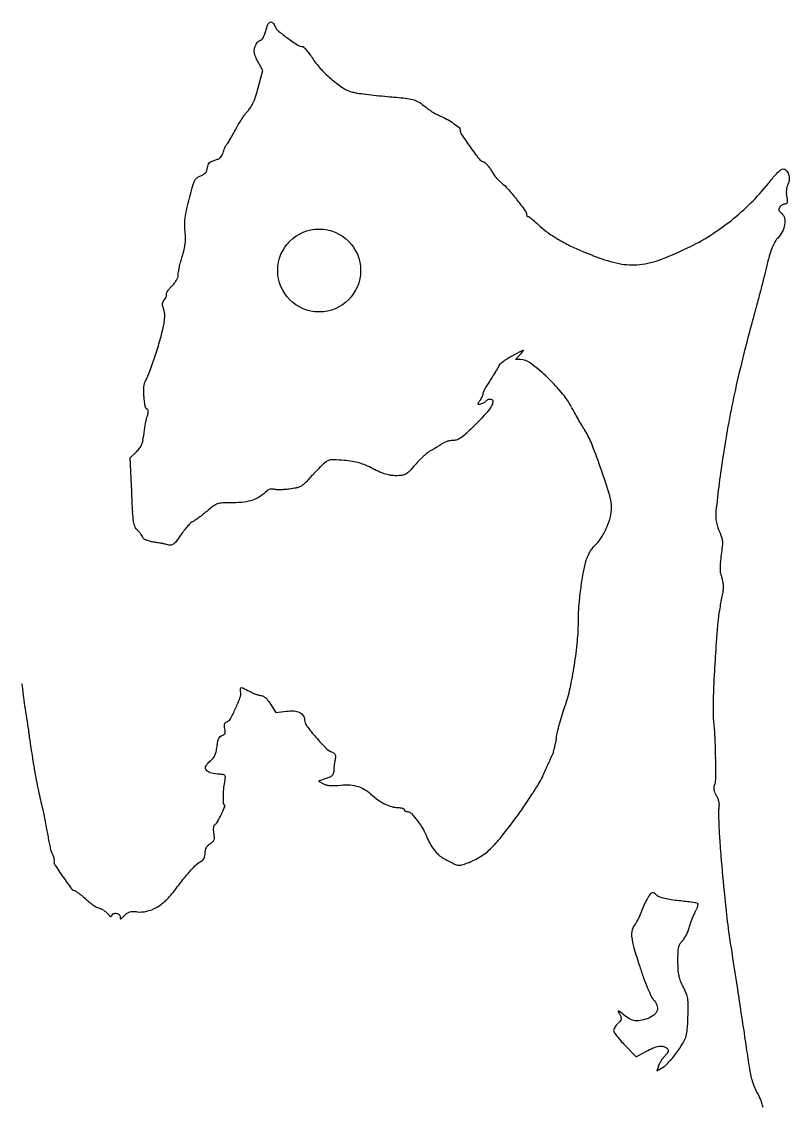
# Model space of a CAD drawing. Header units: centimetres. Extents: x 0 to 19.8, y 0 to 29.4.
# Drawn here: x 9.33 to 16.73, y 7.93 to 18.4 of the extents above; entities that cross this region are included whole.
import ezdxf

# ---------------------------------------------------------------- set-up
doc = ezdxf.new("R2010")
doc.units = ezdxf.units.CM
doc.header["$MEASUREMENT"] = 0
doc.layers.add('all v2_Sketch10', color=7, linetype='Continuous')
doc.layers.add('all v2_深浦町in青森県', color=7, linetype='Continuous')

msp = doc.modelspace()

# ---------------------------------------------------------------- linework, layer by layer
at = {"layer": 'all v2_Sketch10'}
msp.add_circle((12.2, 16), 0.4, dxfattribs=at)
at = {"layer": 'all v2_深浦町in青森県'}
for p, q in [((11.657, 17.93), (11.61, 18.015)), ((11.612, 17.762), (11.657, 17.93)), ((14.093, 15.14), (14.142, 15.193)), ((14.138, 15.14), (14.093, 15.14)), ((10.377, 14.194), (10.437, 14.251)), ((10.392, 13.865), (10.377, 14.194)), ((11.731, 11.818), (11.783, 11.735)), ((11.783, 11.735), (11.884, 11.749)), ((12.267, 11.099), (12.194, 11.075)), ((12.194, 11.075), (12.242, 11.049)), ((15.149, 8.527), (15.257, 8.415)), ((15.257, 8.415), (15.351, 8.467)), ((15.471, 8.324), (15.457, 8.279)), ((15.457, 8.279), (15.518, 8.316))]:
    msp.add_line(p, q, dxfattribs=at)
at = {"layer": 'all v2_深浦町in青森県', "extrusion": (0, 0, -1)}
for centre, radius, start, end in [((-12.206, 18.17), 0.54, 14.9738, 21.9311), ((-11.746, 18.356), 0.0437, 21.9311, 65.746), ((-11.736, 18.377), 0.0201, 65.746, 140.0883), ((-11.619, 18.28), 0.172, 140.0883, 155.5046), ((-11.632, 18.2), 0.02, 52.2671, 90), ((-11.664, 18.112), 0.0907, 349.6461, 8.4349), ((-11.763, 18.098), 0.191, 8.4348, 19.2187), ((-11.733, 18.108), 0.158, 19.2186, 28.2339), ((-11.699, 18.127), 0.12, 28.2338, 39.3675), ((-11.672, 18.149), 0.085, 39.3674, 52.2671), ((-12.04, 18.146), 0.0144, 90, 137.8635), ((-11.285, 17.463), 1.032, 137.8635, 140.1216), ((-11.438, 17.59), 0.833, 140.1215, 143.5304), ((-11.711, 18.121), 0.138, 335.2293, 349.646), ((-12.248, 18.369), 0.73, 331.038, 335.2293), ((-10.968, 17.243), 1.418, 143.5304, 145.8201), ((-11.948, 7.236), 10.482, 94.9905, 95.9272), ((-12.978, 17.161), 0.504, 95.9271, 104.4314), ((-13.056, 17.462), 0.193, 104.4313, 120.8544), ((-12.915, 17.226), 0.468, 120.8543, 129.3321), ((-12.348, 16.875), 1.069, 33.8008, 36.681), ((-11.696, 17.36), 0.256, 36.6811, 45), ((-13.124, 16.903), 0.635, 112.6765, 119.1354), ((-12.294, 16.9), 1.011, 27.7246, 30.9566), ((-12.455, 16.803), 1.198, 30.9565, 33.8008), ((-13.065, 16.797), 0.757, 119.1355, 124.8006), ((-13.004, 16.709), 0.863, 124.8007, 129.1514), ((-13.531, 17.356), 0.0288, 129.1515, 180), ((-11.566, 17.056), 0.304, 19.7026, 24.6359), ((-11.543, 17.066), 0.279, 24.6359, 29.6735), ((-11.385, 17.156), 0.0977, 29.6735, 40.7047), ((-11.484, 17.085), 0.217, 13.3581, 19.7025), ((-11.261, 16.975), 0.138, 6.6542, 18.8661), ((-11.179, 17.004), 0.0515, 18.866, 44.3916), ((-11.186, 16.996), 0.0617, 44.3915, 67.1594), ((-11.253, 16.836), 0.235, 67.1595, 75.5685), ((-13.761, 16.998), 0.0551, 107.6088, 129.77), ((-13.637, 16.849), 0.25, 129.7702, 136.9873), ((-13.6, 16.814), 0.3, 136.9873, 143.8715), ((-13.596, 16.811), 0.306, 143.8716, 150.6626), ((-17.043, 16.512), 0.603, 46.0316, 50.0028), ((-16.672, 16.955), 0.0249, 50.0027, 90.0001), ((-16.672, 16.937), 0.0426, 90, 138.0012), ((-16.622, 16.892), 0.11, 138.0013, 161.6899), ((-11.09, 16.812), 0.106, 23.7094, 39.8078), ((-11.081, 16.82), 0.0943, 39.8077, 57.0983), ((-11.111, 16.773), 0.15, 57.0984, 69.3206), ((-17.321, 16.264), 0.976, 38.034, 41.3965), ((-17.066, 16.489), 0.636, 41.3965, 46.0316), ((-16.629, 16.881), 0.104, 182.1963, 208.155), ((-16.59, 16.882), 0.143, 161.69, 182.1963), ((-27.962, 12.401), 17.547, 13.9231, 14.5877), ((-11.201, 16.763), 0.227, 14.5877, 23.7094), ((-13.755, 16.565), 0.345, 126.4767, 139.1339), ((-11.701, 14.788), 3.062, 139.1339, 141.6755), ((-9.9, 13.364), 5.357, 141.6755, 143.1691), ((-16.695, 16.659), 0.0186, 191.8526, 232.6174), ((-16.188, 16.614), 0.53, 169.3748, 173.2895), ((-16.65, 16.668), 0.064, 173.2895, 191.8525), ((-12.146, 16.322), 1.252, 9.3462, 13.9231), ((-14.14, 16.54), 0.0601, 143.1691, 180), ((-16.602, 16.485), 0.0871, 132.1447, 167.2941), ((-16.693, 16.661), 0.0208, 232.6173, 270), ((-11.387, 16.447), 0.483, 0.8116, 9.3463), ((-11.576, 16.444), 0.672, 354.1496, 0.8116), ((-14.216, 16.504), 0.016, 90, 127.7059), ((-13.243, 15.246), 1.606, 127.7059, 129.1167), ((-13.55, 15.623), 1.12, 129.1166, 131.5438), ((-13.045, 15.054), 1.88, 131.5438, 133.1898), ((-16.466, 16.48), 0.226, 189.5799, 208.0341), ((-16.531, 16.469), 0.16, 167.2942, 189.5799), ((-16.394, 16.518), 0.307, 208.0341, 222.6848), ((-12.135, 15.742), 1.315, 15.0533, 17.4056), ((-13.292, 12.43), 4.023, 111.2452, 111.5617), ((-7.616, -1.933), 19.468, 111.5617, 111.66), ((-6.771, -4.061), 21.758, 111.66, 111.7583), ((-7.739, -1.637), 19.147, 111.7583, 111.8665), ((-11.944, 15.787), 1.119, 10.2578, 12.6306), ((-12.086, 15.755), 1.265, 12.6307, 15.0533), ((-11, 15.958), 0.16, 0.2884, 10.2578), ((-8.62, 17.898), 8.11, 193.3902, 194.1714), ((-10.933, 15.674), 0.232, 33.7481, 40.9854), ((-11.027, 15.592), 0.357, 40.9854, 46.227), ((2.759, 20.771), 19.847, 194.1714, 194.5718), ((-10.774, 15.659), 0.0893, 26.5536, 40.9646), ((-10.741, 15.776), 0.0147, 339.8032, 26.2844), ((-10.888, 15.703), 0.179, 26.2843, 33.748), ((3.46, 20.954), 20.571, 194.5717, 194.9696), ((-10.739, 15.677), 0.05, 4.3255, 26.5537), ((-10.758, 15.675), 0.0694, 346.1632, 4.3254), ((-10.935, 15.719), 0.251, 339.1833, 346.1632), ((-4.903, 18.718), 11.914, 194.9696, 195.5684), ((-12.534, 15.846), 1.596, 212.7629, 214.5232), ((-12.745, 15.71), 1.345, 210.7615, 212.7629), ((-12.838, 15.654), 1.236, 208.9146, 210.7615), ((-13.824, 15.11), 0.111, 198.0688, 208.9146), ((-11.297, 14.833), 0.788, 356.4368, 3.2655), ((-10.655, 14.869), 0.145, 3.2656, 27.2372), ((-11.402, 14.839), 0.892, 350.5424, 356.4368), ((-13.579, 14.867), 0.21, 209.1373, 215.0084), ((-13.569, 14.872), 0.22, 203.4825, 209.1374), ((-13.598, 14.859), 0.189, 197.6451, 203.4825), ((-13.737, 14.815), 0.0425, 180, 197.6451), ((-10.572, 14.701), 0.051, 303.1856, 350.5424), ((-13.832, 14.73), 0.0237, 31.7175, 54.0867), ((-13.498, 14.91), 0.424, 209.5983, 221.5122), ((-13.85, 14.705), 0.0545, 54.0866, 66.1018), ((-13.853, 14.698), 0.0626, 66.102, 77.416), ((-13.851, 14.706), 0.0543, 77.4161, 90), ((-13.851, 14.737), 0.0226, 90, 170.6713), ((-13.813, 14.731), 0.0611, 170.6714, 209.5983), ((-17.392, 16.175), 3.137, 330.4827, 331.5337), ((-11.738, 14.298), 1.233, 10.7775, 12.8383), ((-10.731, 14.527), 0.2, 12.8383, 20.7354), ((-11.789, 16.423), 2.706, 221.5122, 224.5386), ((-20.625, 18.006), 6.852, 329.8966, 330.4826), ((-20.71, 18.055), 6.951, 329.3122, 329.8966), ((-11.877, 14.271), 1.375, 6.5879, 8.6929), ((-11.895, 14.268), 1.393, 8.6929, 10.7775), ((-10.336, 17.853), 4.744, 224.5386, 226.0769), ((-17.868, 16.369), 3.646, 328.365, 329.3122), ((-13.49, 14.475), 0.115, 248.9782, 270), ((-13.467, 14.537), 0.181, 234.0298, 248.9783), ((-13.275, 14.801), 0.508, 226.0769, 234.0298), ((-13.012, 14.773), 0.576, 240.2038, 243.0856), ((-12.764, 15.207), 1.075, 238.3991, 240.2039), ((-12.773, 15.191), 1.057, 236.5881, 238.3991), ((-13.091, 14.709), 0.48, 233.3195, 236.5881), ((-13.221, 15.048), 1.084, 293.7696, 297.6008), ((-12.985, 14.51), 0.496, 286.9001, 293.7696), ((-12.949, 14.392), 0.372, 278.8461, 286.9), ((-12.987, 14.118), 0.0953, 240.1088, 262.9317), ((-12.961, 14.164), 0.148, 223.2441, 240.1088), ((-11.779, 15.275), 1.77, 220.5081, 223.2442), ((-11.957, 14.043), 0.142, 227.7536, 244.02), ((-11.765, 14.254), 0.427, 220.5955, 227.7536), ((-12.942, 14.349), 0.329, 270, 278.8461), ((-12.942, 14.483), 0.463, 262.9317, 270), ((-27.561, 14.606), 17.185, 356.8687, 357.5281), ((-11.379, 14.202), 0.456, 225.7277, 236.5966), ((-11.787, 13.969), 0.0832, 272.3812, 287.6088), ((-11.813, 14.58), 0.695, 269.1895, 272.3811), ((-11.812, 14.673), 0.788, 265.8945, 269.1895), ((-11.805, 14.771), 0.887, 262.8783, 265.8946), ((-11.814, 14.697), 0.812, 258.3276, 262.8783), ((-11.943, 14.072), 0.173, 244.02, 258.3276), ((-11.37, 14.659), 0.899, 263.247, 270), ((-11.43, 14.154), 0.39, 250.6521, 263.247), ((-11.452, 14.091), 0.324, 236.5965, 250.6521), ((-11.276, 13.715), 0.876, 351.1227, 356.8687), ((-10.266, 14.655), 1.296, 231.6271, 233.8641), ((-10.052, 14.926), 1.64, 229.7528, 231.627), ((-10.629, 13.614), 0.221, 337.33, 351.1228), ((-10.532, 13.574), 0.116, 315, 337.3301), ((-10.948, 13.655), 0.0849, 235.8506, 249.8212), ((-10.307, 14.599), 1.226, 233.864, 235.8506), ((-10.522, 13.427), 0.0203, 298.711, 341.565), ((-10.618, 13.602), 0.22, 291.2462, 298.711), ((-9.616, 14.314), 1.52, 214.5921, 217.2667), ((-15.88, 13.371), 0.209, 152.6556, 163.9456), ((-15.916, 13.381), 0.172, 163.9455, 177.0086), ((-10.641, 13.661), 0.283, 284.0279, 291.2462), ((-10.674, 13.792), 0.418, 278.6368, 284.028), ((-10.762, 13.391), 0.0416, 253.9129, 287.2246), ((-10.756, 13.412), 0.0636, 229.6516, 253.9129), ((-10.675, 13.508), 0.19, 217.2667, 229.6516), ((-15.159, 13.08), 0.403, 30.3585, 37.4513), ((-15.093, 13.131), 0.319, 37.4513, 45.8949), ((-13.992, 13.548), 2.105, 185.6657, 187.8897), ((-15.754, 13.373), 0.335, 177.0085, 185.6657), ((-15.15, 13.082), 0.394, 16.1139, 23.4013), ((-15.173, 13.072), 0.419, 23.4013, 30.3586), ((-15.795, 12.896), 1.065, 9.8684, 16.1139), ((-18.132, 12.489), 3.437, 7.2592, 9.8684), ((-15.773, 12.934), 0.325, 161.7356, 169.3845), ((-15.86, 12.95), 0.236, 169.3846, 179.0986), ((-18.21, 12.479), 3.516, 4.6333, 7.2592), ((-15.347, 13.01), 0.753, 187.612, 191.8463), ((-15.801, 12.949), 0.296, 179.0987, 187.6119), ((-16.346, 12.63), 1.646, 0, 4.6333), ((-11.449, 11.969), 0.00743, 359.527, 86.7052), ((-11.799, 11.972), 0.358, 354.0867, 359.527), ((-11.45, 11.945), 0.0312, 86.7051, 116.2897), ((-8.87, 6.723), 5.856, 116.2896, 117.0139), ((-11.644, 11.869), 0.0305, 90, 124.4251), ((-11.553, 11.736), 0.192, 124.4251, 133.261), ((-11.509, 11.69), 0.256, 133.2611, 141.3536), ((-11.434, 11.63), 0.351, 141.3536, 147.7369), ((270.594, -30.378), 283.113, 171.43214, 171.45643), ((-11.931, 11.395), 0.357, 82.4435, 93.9784), ((-11.945, 11.596), 0.156, 93.9784, 115.4113), ((-11.973, 11.654), 0.0906, 115.4112, 144.9413), ((-16.709, 11.044), 2.267, 17.1607, 19.3676), ((436.181, -55.254), 450.559, 171.45644, 171.47362), ((-11.339, 11.61), 0.0532, 355.4106, 15.8473), ((-11.317, 11.617), 0.0307, 15.8473, 44.4746), ((-11.322, 11.612), 0.0377, 44.4746, 69.0065), ((-11.988, 11.665), 0.072, 144.9413, 180), ((-16.731, 11.026), 2.293, 13.1389, 15.155), ((-17.004, 10.953), 2.575, 15.1549, 17.1607), ((-14.486, 11.437), 1.53, 172.294, 177.5727), ((417.276, -52.42), 431.442, 171.47362, 171.4908), ((-11.48, 11.622), 0.194, 347.6124, 355.4106), ((-14.973, 11.437), 0.488, 6.7855, 13.1389), ((148.202, -12.163), 159.373, 171.49081, 171.52702), ((-11.86, 11.336), 0.649, 6.4309, 10.69), ((-11.351, 11.432), 0.131, 10.69, 24.6444), ((-11.285, 11.462), 0.0588, 24.6443, 47.2339), ((-11.275, 11.473), 0.0439, 47.2339, 75.345), ((-9.501, 11.226), 6.52, 177.5727, 179.3718), ((-12.305, 11.292), 0.065, 109.9591, 128.0849), ((-12.328, 11.321), 0.0284, 128.0849, 161.744), ((-12.054, 11.337), 0.305, 185.1716, 191.31), ((-12.308, 11.314), 0.0498, 161.744, 185.1717), ((-11.141, 11.204), 0.0372, 329.6932, 30.5647), ((-11.246, 11.142), 0.158, 30.5647, 51.4127), ((-3.971, 11.166), 12.05, 179.3717, 180.3542), ((-11.163, 11.216), 0.0618, 286.129, 329.6933), ((-11.245, 11.499), 0.357, 274.2169, 286.129), ((-12.157, 11.432), 0.35, 245.4183, 251.7356), ((-12.27, 11.184), 0.0784, 226.2295, 245.4182), ((-12.293, 11.161), 0.0461, 199.5217, 226.2294), ((-12.27, 11.169), 0.0701, 180, 199.5216), ((-12.331, 10.907), 1.055, 1.7249, 5.8626), ((-12.039, 10.937), 0.761, 5.8625, 11.1466), ((-12.461, 10.376), 0.662, 83.2686, 91.5719), ((-12.469, 10.682), 0.357, 91.5719, 104.7729), ((-12.483, 10.733), 0.304, 104.7729, 119.2266), ((-12.453, 10.681), 0.364, 119.2266, 131.8662), ((-15.866, 11.092), 0.155, 180.3542, 202.3864), ((-12.76, 10.894), 1.484, 359.0509, 1.7249), ((-15.85, 10.83), 0.209, 149.4291, 158.7569), ((-15.878, 10.841), 0.178, 158.757, 169.2632), ((-7.107, 10.249), 2.488, 166.982, 168.3019), ((-11.306, 10.87), 0.0301, 315, 359.051), ((-12.959, 10.632), 0.188, 90, 97.1253), ((-12.969, 10.714), 0.105, 97.1254, 108.1545), ((-12.983, 10.756), 0.0616, 108.1545, 122.2519), ((-13.011, 10.8), 0.00909, 122.2518, 180), ((-15.879, 10.841), 0.177, 169.2632, 179.7895), ((-15.851, 10.841), 0.205, 179.7896, 189.2175), ((-3.774, 9.559), 5.893, 168.3019, 168.995), ((-3.598, 9.525), 6.071, 168.9949, 169.6843), ((-13.054, 10.733), 0.0464, 90.8441, 138.4555), ((-12.274, 10.041), 1.089, 138.4554, 143.2843), ((-12.402, 10.137), 0.93, 143.2843, 149.4536), ((-6.203, 9.999), 3.424, 169.6842, 170.7428), ((-11.352, 10.609), 0.17, 357.3145, 5.9957), ((-11.306, 10.614), 0.123, 5.9957, 15.619), ((-11.43, 10.613), 0.248, 350.7825, 357.3145), ((-11.203, 10.643), 0.0168, 15.6188, 57.3101), ((-12.777, 10.358), 0.494, 149.4536, 159.3516), ((-11.219, 10.363), 0.129, 44.3252, 56.7661), ((-9.501, 10.302), 0.143, 151.5252, 159.1095), ((-11.234, 10.38), 0.134, 0, 12.1043), ((-11.193, 10.389), 0.092, 12.1043, 28.1657), ((-11.192, 10.39), 0.091, 28.1658, 44.3253), ((-9.483, 10.295), 0.162, 159.1096, 166.0245), ((-9.505, 10.3), 0.14, 166.0245, 173.2403), ((-9.604, 10.312), 0.0401, 173.2403, 191.5232), ((-11.589, 9.651), 0.843, 42.0697, 47.1352), ((-11.152, 10.122), 0.201, 47.1352, 61.845), ((-12.129, 9.164), 1.57, 38.3428, 42.0697), ((-15.444, 6.542), 5.797, 36.9327, 38.3428), ((-9.84, 10.001), 0.0189, 90, 125.0189), ((-9.369, 9.329), 0.839, 125.0189, 127.3075), ((-9.431, 9.411), 0.737, 127.3075, 130.47), ((-9.156, 9.087), 1.162, 130.47, 132.7184), ((-15.506, 10.019), 0.0675, 288.1772, 312.1447), ((-15.664, 10.498), 0.572, 283.2026, 288.1772), ((-10.052, 9.749), 0.104, 104.0893, 116.5116), ((-15.714, 10.714), 0.793, 278.6259, 283.2026), ((-15.832, 11.49), 1.578, 275.8905, 278.6259), ((-9.998, 9.642), 0.224, 116.5117, 123.4859), ((-9.993, 9.633), 0.234, 123.4858, 130.3652), ((-10.05, 9.7), 0.146, 130.3652, 140.1444), ((-10.222, 9.774), 0.0227, 1.5246, 62.3306), ((-10.235, 9.75), 0.0499, 62.3306, 96.2057), ((-10.234, 9.742), 0.0585, 96.2058, 126.8362), ((-10.252, 9.766), 0.0279, 126.8362, 180), ((-10.465, 9.646), 0.195, 42.9732, 53.1255), ((-10.394, 9.741), 0.0754, 53.1256, 73.7601), ((-10.399, 9.722), 0.0951, 73.76, 91.559), ((-10.391, 9.414), 0.404, 91.559, 97.6394), ((-14.581, 10.088), 0.774, 206.0917, 208.6206), ((-14.489, 10.134), 0.878, 203.5228, 206.0918), ((-14.467, 10.143), 0.901, 201.0037, 203.5228), ((-17.111, 9.239), 1.408, 19.1908, 21.1267), ((-17.03, 9.27), 1.321, 21.1267, 23.0846), ((-16.244, 9.605), 0.466, 23.0846, 27.3444), ((-15.159, 9.773), 0.116, 208.6206, 218.9051), ((-16.656, 9.397), 0.926, 16.5397, 19.1908), ((-15.768, 9.455), 0.102, 29.0232, 47.8553), ((-17.924, 9.34), 2.264, 0, 2.1236), ((-15.945, 9.413), 0.284, 2.1236, 11.9278), ((-15.781, 9.448), 0.116, 11.9278, 29.0231), ((-17.236, 9.34), 1.576, 356.9296, 0), ((-16.058, 9.277), 0.396, 348.363, 356.9296), ((-15.962, 9.257), 0.298, 338.143, 348.3631), ((-16.232, 9.365), 0.589, 332.0002, 338.1431), ((27.59, 2.176), 44.362, 171.1386, 171.2924), ((-15.291, 8.847), 0.179, 137.0765, 158.2097), ((-15.385, 8.885), 0.077, 158.2097, 197.8134), ((-14.921, 8.728), 0.201, 151.845, 160.2694), ((-15.077, 8.784), 0.0349, 160.2695, 191.0041), ((-15.425, 9.181), 0.461, 299.1136, 307.3341), ((-15.283, 9.014), 0.244, 234.0491, 251.1002), ((-15.374, 8.888), 0.0887, 197.8135, 234.0492), ((69.563, -4.252), 86.823, 171.29232, 171.38537), ((-14.907, 8.925), 0.257, 219.9384, 227.0268), ((-15.074, 8.785), 0.0382, 191.004, 219.9384), ((-15.265, 8.894), 0.132, 278.308, 299.1137), ((-15.266, 8.903), 0.141, 258.3038, 278.308), ((-15.182, 9.309), 0.556, 251.1002, 258.3038), ((68.958, -4.16), 86.212, 171.3854, 171.47845), ((23.722, 2.618), 40.471, 171.4785, 171.6423), ((-15.692, 7.858), 0.698, 60.7987, 67.2089), ((-15.509, 8.293), 0.226, 67.2088, 82.0643), ((-15.494, 8.399), 0.119, 82.0643, 103.5483), ((-15.505, 8.445), 0.0717, 103.5483, 135), ((-15.53, 8.47), 0.0367, 135.0001, 161.6432), ((-15.541, 8.474), 0.0246, 161.6432, 197.5733), ((-15.235, 8.699), 0.407, 218.1103, 223.0634), ((-15.508, 8.484), 0.0593, 197.5734, 218.1103), ((-16.153, 7.892), 0.322, 150.2346, 157.7108), ((-16.039, 7.845), 0.445, 157.7109, 163.57), ((-16.065, 7.853), 0.419, 163.57, 169.5609)]:
    msp.add_arc(centre, radius, start, end, dxfattribs=at)
at = {"layer": 'all v2_深浦町in青森県'}
for centre, radius, start, end in [((11.883, 18.4), 0.118, 204.4954, 230.7057), ((11.632, 18.237), 0.0172, 270, 318.3112), ((11.556, 18.305), 0.119, 318.3112, 329.8903), ((11.492, 18.342), 0.193, 329.8903, 339.3319), ((11.317, 18.408), 0.38, 339.332, 345.0262), ((13.056, 19.833), 1.97, 230.7057, 234.0635), ((13.181, 20.006), 2.183, 234.0635, 237.1057), ((12.04, 18.242), 0.0816, 237.1058, 270), ((12.824, 18.503), 0.826, 214.1799, 223.2305), ((13.113, 18.776), 1.224, 223.2305, 229.9721), ((13.047, 18.697), 1.12, 229.9721, 236.7947), ((10.184, 18.143), 1.478, 341.9189, 345.0569), ((12.598, 18.01), 0.3, 236.7948, 254.9842), ((12.613, 18.066), 0.357, 254.9842, 261.8888), ((13.261, 22.618), 4.956, 261.8888, 262.8986), ((13.292, 22.864), 5.204, 262.8986, 264.037), ((11.164, 17.799), 0.438, 329.225, 336.2275), ((10.955, 17.891), 0.667, 336.2275, 341.919), ((13.418, 24.074), 6.42, 264.037, 265.0095), ((11.395, 17.662), 0.17, 315, 329.225), ((13.605, 18.068), 0.62, 230.6679, 234.9385), ((13.811, 18.362), 0.98, 234.9385, 237.9697), ((13.783, 18.318), 0.928, 237.9698, 241.0356), ((13.506, 17.816), 0.354, 241.0356, 247.3235), ((9.695, 18.256), 1.922, 329.3489, 330.908), ((9.373, 18.435), 2.29, 330.9081, 332.2754), ((13.64, 17.356), 0.0799, 180, 213.5883), ((17.197, 19.719), 4.35, 213.5884, 215.4947), ((11.195, 17.32), 0.153, 319.2953, 327.9236), ((9.814, 18.185), 1.783, 327.9236, 329.3489), ((17.293, 19.787), 4.468, 215.4948, 217.3541), ((11.145, 17.259), 0.201, 284.4315, 293.8769), ((11.193, 17.149), 0.0809, 293.8769, 312.4877), ((11.201, 17.14), 0.0689, 312.4878, 332.997), ((11.157, 17.163), 0.119, 332.9971, 346.6419), ((13.801, 17.122), 0.0744, 217.3542, 252.3912), ((11.052, 16.987), 0.0693, 320.1419, 340.3005), ((11, 17.006), 0.124, 340.3006, 353.3458), ((10.998, 17.072), 0.17, 290.6794, 301.1241), ((11.046, 16.992), 0.0763, 301.1241, 320.1419), ((14.177, 17.138), 0.361, 209.3373, 215.4397), ((14.334, 17.249), 0.554, 215.4397, 219.8734), ((14.308, 17.228), 0.521, 219.8734, 224.3735), ((14.08, 17.005), 0.201, 224.3735, 233.5233), ((14.671, 18.337), 2.389, 315.84, 321.966), ((16.917, 16.755), 0.212, 174.1006, 182.806), ((16.889, 16.758), 0.184, 164.7732, 174.1007), ((16.826, 16.775), 0.119, 151.845, 164.7733), ((14.787, 18.224), 2.226, 309.3812, 315.8399), ((16.949, 16.757), 0.245, 182.8061, 190.6253), ((16.656, 16.59), 0.0231, 160.3476, 195.7181), ((16.681, 16.581), 0.0494, 140.3098, 160.3476), ((16.672, 16.595), 0.0399, 195.7181, 220.6416), ((16.803, 16.708), 0.213, 220.6414, 227.8553), ((16.695, 16.57), 0.0681, 127.8052, 140.3099), ((16.71, 16.549), 0.0935, 117.9423, 127.8053), ((16.707, 16.556), 0.0866, 107.7726, 117.9423), ((16.693, 16.599), 0.041, 90, 107.7725), ((14.225, 16.54), 0.0248, 180, 197.7262), ((14.221, 16.538), 0.0203, 197.7263, 218.3151), ((14.218, 16.536), 0.0167, 218.3151, 241.3338), ((14.216, 16.532), 0.0124, 241.3337, 269.9998), ((14.802, 18.205), 2.202, 302.8862, 309.3811), ((10.272, 16.31), 0.639, 0.3855, 5.8505), ((14.794, 16.916), 0.674, 226.8102, 235.2992), ((15.354, 17.726), 1.659, 235.2992, 239.6319), ((14.765, 18.262), 2.271, 296.5382, 302.8863), ((10.404, 16.317), 0.507, 346.8239, 353.4279), ((10.448, 16.312), 0.463, 353.4278, 0.3855), ((15.441, 17.874), 1.83, 239.6319, 243.8266), ((15.285, 17.556), 1.476, 243.8266, 248.7549), ((14.392, 19.011), 3.107, 290.9207, 296.5382), ((16.959, 16.064), 0.421, 150.9893, 159.2123), ((16.777, 16.165), 0.214, 137.3152, 150.9892), ((10.002, 16.411), 0.92, 342.5944, 346.8239), ((15.341, 17.307), 1.265, 248.1335, 258.6987), ((20.186, 15.145), 3.779, 164.7874, 166.6099), ((17.348, 15.917), 0.838, 159.2123, 164.7875), ((15.22, 16.7), 0.646, 258.6987, 276.1655), ((15.198, 16.901), 0.849, 276.1655, 290.9207), ((10.669, 15.991), 0.176, 330.9475, 341.0297), ((10.763, 15.959), 0.0773, 341.0297, 359.7116), ((10.6, 16.037), 0.26, 313.7729, 321.802), ((10.632, 16.012), 0.219, 321.802, 330.9475), ((10.63, 15.785), 0.102, 319.0354, 328.6994), ((10.638, 15.779), 0.0919, 328.6994, 339.1452), ((10.657, 15.772), 0.0717, 339.145, 350.708), ((10.708, 15.764), 0.0204, 350.7081, 20.1969), ((10.553, 15.574), 0.157, 8.5962, 20.8168), ((9.84, 15.642), 0.877, 348.133, 351.7928), ((10.373, 15.565), 0.338, 351.7927, 359.2468), ((10.487, 15.564), 0.224, 359.2468, 8.5962), ((28.511, 12.14), 12.593, 164.4315, 167.561), ((8.817, 15.857), 1.922, 344.1503, 348.1331), ((6.58, 16.492), 4.248, 341.9491, 344.1503), ((21.313, 1.826), 15.192, 118.1376, 118.4937), ((13.55, 15.736), 0.803, 317.4473, 320.419), ((14.178, 15.166), 0.064, 101.1011, 118.1376), ((14.167, 15.226), 0.00294, 320.419, 101.1012), ((6.6, 16.486), 4.227, 339.8388, 341.9491), ((13.966, 15.063), 0.039, 131.2701, 161.9311), ((14.312, 14.669), 0.564, 126.9108, 131.27), ((14.354, 14.613), 0.634, 122.2024, 126.9107), ((14.481, 14.412), 0.871, 118.4938, 122.2023), ((14.138, 14.979), 0.161, 53.3035, 90), ((13.132, 13.63), 1.844, 47.1672, 53.3035), ((9.792, 15.314), 0.826, 332.7627, 339.8388), ((13.18, 13.682), 1.773, 40.2518, 47.1671), ((14.467, 14.499), 0.76, 148.0465, 151.3721), ((14.732, 14.333), 1.072, 145.4768, 148.0465), ((13.815, 14.815), 0.0351, 154.174, 180.0001), ((14.456, 14.505), 0.747, 151.3721, 154.174), ((13.87, 14.266), 0.869, 28.4663, 40.2517), ((25.865, 12.724), 9.883, 167.5611, 171.3141), ((13.74, 14.715), 0.0091, 146.6976, 197.8422), ((13.735, 14.713), 0.00465, 197.8421, 281.2773), ((14.637, 14.125), 1.083, 144.9915, 146.6978), ((13.654, 15.121), 0.42, 281.2774, 284.6551), ((13.726, 14.847), 0.137, 284.655, 291.7494), ((13.726, 14.847), 0.137, 291.7493, 298.8462), ((13.737, 14.827), 0.114, 298.8462, 306.3056), ((13.789, 14.756), 0.0267, 306.3055, 328.2826), ((10.401, 14.652), 0.152, 339.2647, 347.1896), ((10.536, 14.647), 0.014, 15.3639, 56.8144), ((10.468, 14.637), 0.0839, 347.1896, 359.548), ((10.5, 14.637), 0.0512, 359.5479, 15.3639), ((14.033, 14.006), 0.858, 21.3494, 31.6349), ((10.284, 14.404), 0.221, 337.4867, 349.3146), ((9.595, 14.534), 0.922, 349.3145, 353.4121), ((13.508, 14.104), 0.257, 107.501, 114.6231), ((13.51, 14.098), 0.264, 100.4394, 107.501), ((13.49, 14.203), 0.157, 90, 100.4394), ((10.244, 14.455), 0.281, 313.3451, 322.7855), ((10.344, 14.379), 0.156, 322.7855, 337.4867), ((13.768, 13.591), 0.835, 128.8482, 132.3685), ((13.345, 14.116), 0.161, 116.9144, 128.8482), ((13.454, 14.222), 0.127, 114.6231, 126.6805), ((8.916, 12.006), 6.352, 18.9985, 21.3494), ((12.655, 13.655), 0.632, 127.857, 133.4823), ((12.321, 14.085), 0.0879, 103.7562, 127.857), ((12.335, 14.028), 0.147, 87.0682, 103.7562), ((12.187, 11.138), 3.04, 85.2258, 87.0682), ((12.348, 13.064), 1.108, 81.0628, 85.2259), ((12.435, 13.619), 0.546, 73.9907, 81.0629), ((12.439, 13.631), 0.533, 66.8219, 73.9907), ((13.814, 13.537), 0.906, 135.8614, 139.4918), ((13.849, 13.503), 0.954, 132.3685, 135.8614), ((26.6, 12.612), 10.627, 171.3141, 174.2491), ((14.102, 12.19), 2.691, 136.3957, 137.4923), ((14.115, 12.177), 2.71, 135.3005, 136.3957), ((13.167, 13.115), 1.376, 133.4822, 135.3005), ((12.248, 13.187), 1.017, 62.3992, 66.8219), ((7.724, 11.595), 7.613, 17.0398, 18.9986), ((13.061, 13.144), 1.28, 137.4923, 139.4045), ((11.732, 13.839), 0.0495, 115.5806, 134.2722), ((11.744, 13.813), 0.079, 102.3988, 115.5806), ((11.745, 13.811), 0.081, 89.3723, 102.3988), ((11.745, 13.835), 0.0569, 72.3912, 89.3723), ((14.631, 13.712), 0.389, 360, 17.0399), ((12.03, 12.589), 1.421, 126.7784, 130.2472), ((11.268, 13.608), 0.149, 108.5537, 126.7783), ((11.277, 13.582), 0.176, 92.39, 108.5536), ((11.37, 11.36), 2.4, 90, 92.39), ((14.304, 13.809), 0.729, 336.97, 345.3438), ((14.675, 13.712), 0.345, 345.3438, 0), ((16.398, 13.639), 0.374, 174.2491, 207.3444), ((11.492, 13.036), 0.75, 138.4324, 142.2903), ((11.445, 13.078), 0.686, 134.9304, 138.4323), ((10.994, 13.531), 0.0472, 110.1788, 134.9304), ((14.302, 13.81), 0.73, 328.6003, 336.97), ((10.199, 13.241), 0.355, 40.8438, 45), ((10.192, 13.235), 0.364, 36.7652, 40.8438), ((10.231, 13.264), 0.316, 32.6408, 36.7652), ((10.447, 13.402), 0.0595, 18.435, 32.6408), ((11.687, 12.885), 0.996, 142.2903, 145.4079), ((14.627, 13.612), 0.35, 314.1051, 328.6003), ((10.331, 11.537), 1.863, 80.0908, 81.3632), ((10.326, 11.509), 1.892, 78.8331, 80.0909), ((10.367, 11.713), 1.683, 77.5957, 78.833), ((10.671, 13.096), 0.267, 72.7755, 77.5956), ((17.652, 13.04), 1.59, 172.1103, 174.8384), ((16.586, 13.137), 0.519, 174.8384, 181.1225), ((16.404, 13.133), 0.338, 181.1225, 189.1546), ((16.353, 13.125), 0.285, 189.1546, 198.2644), ((19.047, 12.234), 3.027, 168.1536, 170.6734), ((18.073, 12.394), 2.04, 170.6734, 174.06), ((12.457, 12.63), 2.243, 354.7476, 0), ((20.241, 12.168), 4.219, 174.06, 176.1874), ((10.957, 12.768), 3.749, 351.1725, 354.7477), ((53.998, 9.918), 38.051, 176.1874, 176.6095), ((11.105, 12.745), 3.599, 347.5641, 351.1726), ((25.283, 11.62), 9.286, 176.6095, 177.6486), ((15.217, 12.7), 5.925, 186.6441, 187.6669), ((11.779, 12.428), 0.548, 242.9862, 246.7562), ((13.153, 12.294), 1.502, 340.6324, 347.5642), ((23.406, 11.697), 7.408, 177.6486, 178.8795), ((16.299, 12.845), 7.018, 187.667, 188.5679), ((10.181, 12.339), 1.337, 335.0276, 339.7527), ((11.314, 11.922), 0.13, 339.7527, 5.9132), ((11.769, 12.405), 0.523, 246.7562, 250.6618), ((11.746, 12.339), 0.453, 250.6617, 254.5584), ((11.644, 11.97), 0.0703, 254.5584, 270), ((23.122, 11.702), 7.123, 178.8795, 179.9589), ((9.993, 12.427), 1.545, 330.9406, 335.0276), ((11.285, 11.709), 0.0668, 290.9936, 330.9407), ((12.152, 11.665), 0.0919, 180, 216.9914), ((16.478, 11.707), 0.479, 179.9589, 187.706), ((11.247, 11.58), 0.067, 284.655, 301.5807), ((11.27, 11.543), 0.0239, 301.5808, 338.0945), ((11.071, 11.532), 0.224, 5.1274, 12.3876), ((11.257, 11.549), 0.0379, 338.0945, 5.1273), ((13.902, 12.983), 2.283, 216.9914, 220.5948), ((13.667, 12.782), 1.973, 220.5948, 224.7543), ((13.573, 11.618), 0.924, 346.5159, 349.5098), ((13.798, 11.577), 0.696, 349.5097, 353.2146), ((20.2, 12.924), 10.887, 188.473, 189.1961), ((11.078, 11.378), 0.129, 319.1065, 334.5078), ((11.045, 11.393), 0.165, 334.5078, 347.7735), ((10.716, 11.465), 0.502, 347.7735, 353.569), ((12.385, 11.511), 0.168, 224.7543, 250.041), ((-17.003, 25.369), 34.443, 335.8858, 335.9447), ((14.222, 11.43), 0.249, 335.9447, 343.4748), ((13.654, 11.599), 0.841, 343.4748, 346.5159), ((11.013, 11.434), 0.215, 308.5873, 319.1065), ((13.148, 11.127), 0.809, 173.4386, 175.4815), ((13.204, 11.121), 0.866, 171.4198, 173.4386), ((12.92, 11.164), 0.579, 168.6901, 171.4198), ((-184.797, 100.484), 218.283, 335.85298, 335.86948), ((-164.042, 91.186), 195.541, 335.86951, 335.88578), ((12.509, 11.679), 3.095, 189.1961, 191.0401), ((11.142, 10.106), 1.04, 82.9195, 85.783), ((11.266, 11.102), 0.0369, 50.8459, 82.9194), ((11.277, 11.116), 0.0186, 358.137, 50.846), ((11.098, 11.122), 0.198, 348.8534, 358.1369), ((12.619, 11.169), 0.279, 175.4815, 179.9999), ((13.754, 11.404), 0.665, 328.9554, 335.8357), ((-171.356, 94.458), 203.554, 335.83563, 335.85305), ((13.346, 11.842), 3.948, 191.0401, 192.6116), ((12.295, 11.148), 0.113, 241.8007, 256.111), ((12.328, 11.281), 0.25, 256.111, 264.0092), ((12.335, 11.348), 0.317, 264.0093, 271.0863), ((12.333, 11.46), 0.429, 271.0864, 276.7314), ((10.724, 13.228), 4.202, 327.1935, 328.9554), ((16.06, 11.012), 0.0553, 157.6135, 178.5313), ((16.109, 11.01), 0.103, 178.5312, 191.6292), ((33.509, 16.354), 24.61, 192.6117, 193.018), ((13.259, 11.579), 0.843, 228.1338, 234.3087), ((13.06, 11.303), 0.503, 234.3087, 243.4021), ((10.275, 13.518), 4.736, 325.4052, 327.1935), ((16.145, 11.018), 0.141, 191.6292, 202.8037), ((16.226, 11.052), 0.229, 202.8037, 210.571), ((9.878, 11.408), 1.526, 334.6696, 337.6505), ((11.271, 10.835), 0.0194, 337.6505, 45), ((13.004, 11.19), 0.376, 243.4021, 253.9565), ((12.959, 11.035), 0.215, 253.9564, 270), ((13.032, 10.8), 0.0123, 179.9999, 218.4411), ((13.044, 10.809), 0.0274, 218.4411, 239.6229), ((13.051, 10.822), 0.0415, 239.6226, 256.539), ((10.305, 13.497), 4.7, 323.6065, 325.4051), ((16.286, 10.77), 0.236, 170.7825, 181.3152), ((11.151, 10.725), 0.0807, 302.6898, 330.4768), ((10.289, 11.213), 1.071, 330.4767, 334.6696), ((13.056, 10.841), 0.0614, 256.5391, 269.1559), ((9.589, 14.025), 5.589, 321.1479, 323.6064), ((21.654, 10.893), 5.605, 181.3153, 182.372), ((21.407, 10.883), 5.358, 182.372, 183.6926), ((11.065, 10.792), 1.502, 189.2572, 191.4495), ((10.868, 10.752), 1.301, 191.4495, 193.8906), ((11.051, 10.619), 0.177, 303.2338, 313.5591), ((11.139, 10.527), 0.0498, 313.5592, 340.1161), ((10.837, 10.517), 0.353, 2.8595, 9.2174), ((11.127, 10.531), 0.0631, 340.1162, 2.8594), ((13.66, 10.691), 0.449, 200.6485, 209.4308), ((13.175, 11.136), 0.984, 312.2581, 321.1478), ((23.384, 11.011), 7.339, 183.6926, 184.7356), ((10.744, 10.721), 1.174, 193.8906, 196.1938), ((9.732, 10.427), 0.12, 196.1939, 208.4748), ((10.958, 10.38), 0.142, 348.9563, 0.0001), ((13.676, 10.7), 0.467, 209.4309, 217.9581), ((13.634, 10.667), 0.414, 217.9581, 226.9583), ((13.461, 10.821), 0.559, 299.6184, 312.2581), ((61.3, 14.152), 45.385, 184.7357, 185.2371), ((9.69, 10.295), 0.0475, 168.4768, 213.1444), ((13.905, 13.047), 5.082, 213.1443, 214.7461), ((11.02, 10.37), 0.0804, 298.155, 314.6218), ((11.026, 10.363), 0.0717, 314.6219, 332.555), ((11.015, 10.369), 0.0839, 332.5549, 348.9563), ((13.503, 10.527), 0.223, 226.9583, 241.2493), ((16.315, 15.653), 6.069, 241.2493, 242.3051), ((13.571, 10.424), 0.164, 242.3051, 256.565), ((13.549, 10.333), 0.0705, 256.5649, 283.0502), ((13.465, 10.694), 0.441, 283.0501, 289.8802), ((13.346, 11.023), 0.791, 289.8803, 299.6184), ((14.411, 13.398), 5.697, 214.7461, 216.186), ((9.84, 10.055), 0.0345, 216.1861, 270), ((10.15, 10.522), 0.827, 313.8566, 323.0673), ((15.603, 9.806), 0.275, 147.1924, 152.8166), ((15.681, 9.756), 0.367, 140.9151, 147.1925), ((15.417, 9.97), 0.0273, 98.9282, 140.9151), ((15.416, 9.972), 0.0255, 54.8753, 98.9282), ((15.251, 9.737), 0.314, 47.8553, 54.8753), ((24.347, 10.765), 8.276, 185.2372, 187.0051), ((10.389, 10.423), 0.656, 227.2816, 231.4571), ((10.379, 10.411), 0.64, 231.4571, 235.7087), ((10.33, 10.338), 0.553, 235.7087, 239.9903), ((10.1, 9.941), 0.0936, 239.9902, 255.9107), ((10.453, 10.164), 0.355, 283.6394, 299.9676), ((10.392, 10.27), 0.478, 299.9676, 313.8565), ((16.274, 9.449), 1.034, 156.7381, 158.9962), ((16.478, 9.361), 1.257, 154.787, 156.7382), ((16.363, 9.416), 1.129, 152.8166, 154.787), ((15.267, 6.014), 3.927, 83.1169, 84.1095), ((15.471, 7.706), 2.223, 81.597, 83.117), ((15.123, 5.347), 4.608, 80.9723, 81.5971), ((15.437, 10.022), 0.442, 332.6556, 336.2961), ((15.609, 9.947), 0.255, 336.2961, 341.7988), ((15.843, 9.882), 0.0147, 45.0001, 80.9723), ((15.631, 9.94), 0.231, 341.7988, 346.5876), ((15.849, 9.888), 0.00723, 346.5877, 45), ((10.309, 9.917), 0.191, 219.8556, 226.0842), ((10.21, 9.814), 0.0495, 226.0841, 243.0971), ((10.192, 9.779), 0.00944, 243.0972, 290.1417), ((10.194, 9.775), 0.00569, 290.1416, 358.4754), ((10.337, 9.766), 0.0574, 180, 195.2865), ((10.287, 9.752), 0.00495, 195.2864, 285.9434), ((10.281, 9.772), 0.0258, 285.9434, 314.6849), ((9.715, 10.345), 0.83, 314.6849, 317.0268), ((10.478, 10.061), 0.249, 262.3606, 283.6394), ((26.163, 10.988), 10.107, 187.0051, 188.547), ((15.412, 9.589), 0.2, 165.244, 185.7184), ((15.374, 9.599), 0.16, 141.0949, 165.244), ((15.379, 9.776), 0.407, 337.673, 343.4602), ((15.773, 9.626), 0.562, 185.7183, 196.445), ((15.631, 9.607), 0.103, 312.1447, 327.0316), ((15.378, 9.771), 0.405, 327.0317, 332.4282), ((15.326, 9.798), 0.464, 332.4283, 337.6729), ((20.28, 10.956), 5.261, 196.445, 198.5186), ((102.911, 22.522), 87.716, 188.54696, 188.8614), ((18.959, 10.513), 3.868, 198.5186, 200.2181), ((17.89, 10.12), 2.729, 200.2181, 202.4255), ((18.028, 10.177), 2.878, 202.4255, 204.1691), ((15.154, 8.792), 0.632, 21.8367, 27.9998), ((15.525, 8.941), 0.232, 8.8326, 21.8367), ((15.501, 9.043), 0.108, 204.1692, 222.9234), ((15.36, 8.915), 0.399, 359.7543, 8.8326), ((12.042, 8.929), 3.717, 357.9928, 359.7543), ((15.086, 8.853), 0.00275, 80.218, 205.5308), ((15.722, 9.157), 0.707, 205.5309, 208.155), ((15.083, 8.832), 0.0244, 53.1745, 80.218), ((11.024, 3.412), 6.795, 52.6659, 53.1745), ((12.084, 8.928), 3.675, 356.0822, 357.9928), ((15.173, 8.627), 0.142, 148.6605, 156.9677), ((15.198, 8.612), 0.171, 140.8274, 148.6604), ((15.198, 8.612), 0.171, 132.9732, 140.8274), ((15.076, 8.669), 0.036, 156.9677, 180), ((15.07, 8.669), 0.0303, 180, 214.34), ((15.735, 9.123), 0.836, 214.3401, 217.4515), ((15.73, 9.119), 0.829, 217.4515, 221.2755), ((15.52, 8.679), 0.229, 329.4587, 343.9361), ((15.457, 8.697), 0.294, 343.9361, 356.0822), ((16.047, 9.397), 1.251, 221.2754, 224.0855), ((14.285, 9.407), 1.663, 326.1039, 329.4587), ((30.362, 10.563), 14.194, 188.3577, 189.1715), ((15.828, 8.159), 0.396, 142.8552, 147.54), ((15.744, 8.223), 0.29, 136.9367, 142.8552), ((14.968, 8.932), 0.829, 314.3127, 318.2217), ((14.878, 9.013), 0.951, 318.2218, 322.0855), ((14.916, 8.983), 0.902, 322.0854, 326.104), ((15.586, 8.289), 0.121, 152.3249, 163.1789), ((15.8, 8.177), 0.362, 147.54, 152.3249), ((15.433, 8.456), 0.164, 301.3053, 314.3126), ((17.499, 8.486), 1.165, 189.1715, 194.2498), ((16.845, 8.32), 0.489, 194.2498, 203.1882), ((17.072, 8.418), 0.737, 203.1883, 209.7654)]:
    msp.add_arc(centre, radius, start, end, dxfattribs=at)

doc.saveas('drawing.dxf')
